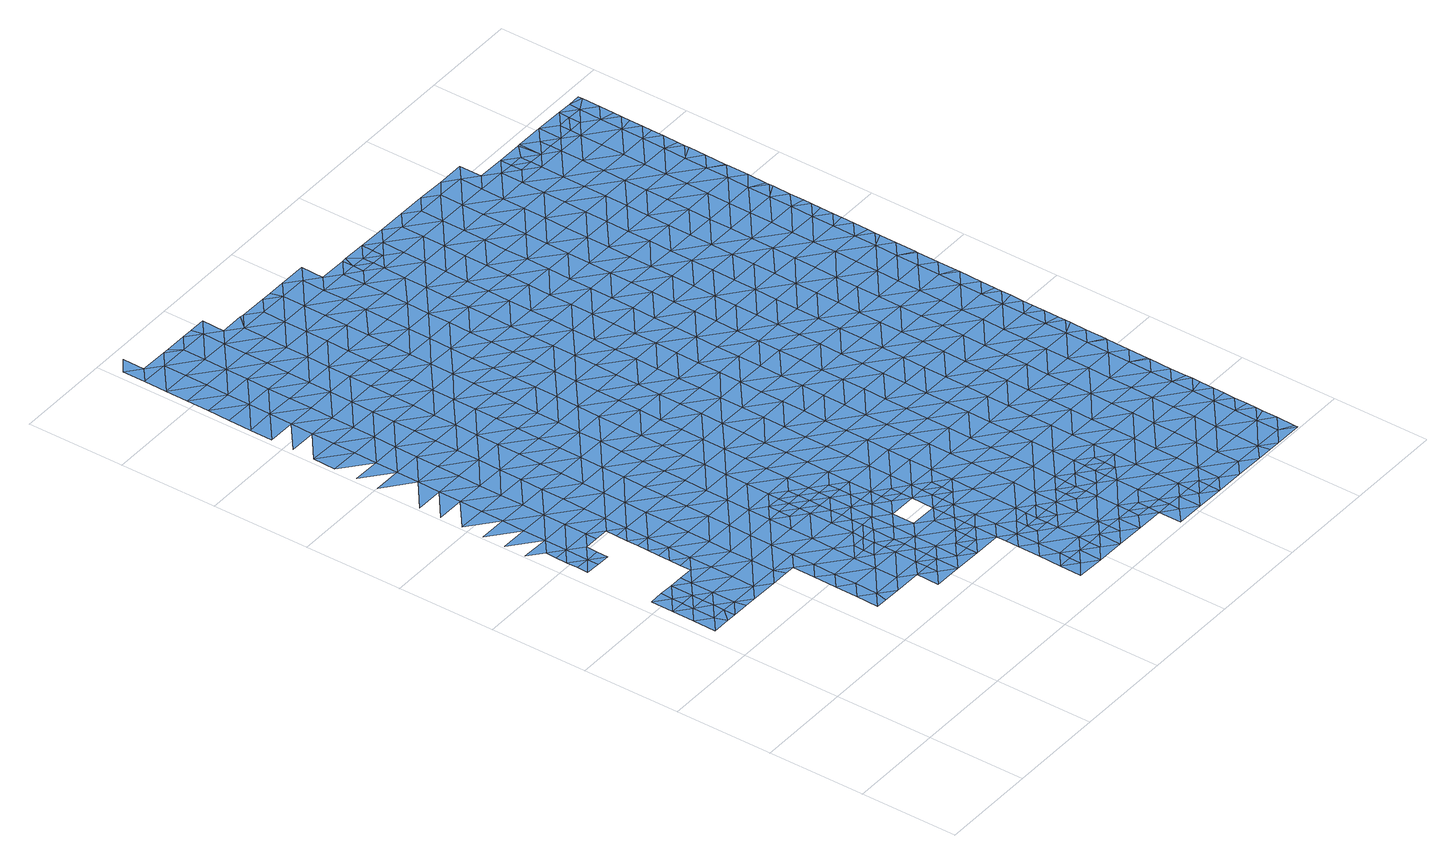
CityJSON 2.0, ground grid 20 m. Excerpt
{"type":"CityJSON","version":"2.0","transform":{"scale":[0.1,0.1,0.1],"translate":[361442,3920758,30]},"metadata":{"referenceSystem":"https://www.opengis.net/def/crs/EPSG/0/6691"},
"CityObjects":{
"waterbody1":{"type":"WaterBody","attributes":{"name":"9","class":"1140","function":"1","WaterBodyRiverFloodingRiskAttribute.description":"5","WaterBodyRiverFloodingRiskAttribute.rankOrg":"1","WaterBodyRiverFloodingRiskAttribute.adminType":"2","WaterBodyRiverFloodingRiskAttribute.scale":"L1"},"geometry":[{"type":"MultiSurface","lod":"1","boundaries":[[[0,1,2]],[[3,4,5]],[[6,5,4]],[[7,5,6]],[[7,6,8]],[[5,2,3]],[[7,9,5]],[[1,10,2]],[[10,3,2]],[[9,2,5]],[[11,2,9]],[[11,0,2]]]}]},
"waterbody2":{"type":"WaterBody","attributes":{"name":"9","class":"1140","function":"1","WaterBodyRiverFloodingRiskAttribute.description":"5","WaterBodyRiverFloodingRiskAttribute.rankOrg":"2","WaterBodyRiverFloodingRiskAttribute.adminType":"2","WaterBodyRiverFloodingRiskAttribute.scale":"L1"},"geometry":[{"type":"MultiSurface","lod":"1","boundaries":[[[1,12,10]],[[13,10,12]],[[14,13,12]],[[1,0,12]],[[7,15,9]],[[16,14,12]],[[7,8,15]],[[15,8,17]],[[16,12,0]],[[15,18,9]],[[18,0,11]],[[11,9,18]],[[17,19,15]],[[20,16,0]],[[21,22,23]],[[20,0,18]],[[24,23,22]],[[25,24,22]],[[15,26,18]],[[26,15,19]],[[27,16,20]],[[28,29,30]],[[31,32,30]],[[29,25,22]],[[28,25,29]],[[33,20,18]],[[21,34,22]],[[26,33,18]],[[20,35,27]],[[31,30,29]],[[36,37,22]],[[22,34,36]],[[29,22,37]],[[19,38,26]],[[39,40,31]],[[33,41,20]],[[20,41,35]],[[42,43,39]],[[29,37,44]],[[45,26,38]],[[46,47,42]],[[48,49,50]],[[48,35,49]],[[31,29,51]],[[35,41,49]],[[52,53,54]],[[37,55,44]],[[51,29,44]],[[33,56,41]],[[49,57,50]],[[57,58,59]],[[60,45,38]],[[33,26,56]],[[61,54,53]],[[47,46,62]],[[59,50,57]],[[39,31,63]],[[56,26,45]],[[64,65,61]],[[55,66,44]],[[63,31,51]],[[42,39,63]],[[41,67,49]],[[57,68,58]],[[68,69,70]],[[56,67,41]],[[71,62,72]],[[61,53,64]],[[70,58,68]],[[53,52,73]],[[74,45,60]],[[65,75,76]],[[46,42,77]],[[78,72,79]],[[80,44,66]],[[65,64,75]],[[81,69,68]],[[82,69,81]],[[42,63,77]],[[66,82,81]],[[83,74,76]],[[57,49,84]],[[74,85,45]],[[86,64,53]],[[87,68,57]],[[51,44,80]],[[88,53,73]],[[62,46,89]],[[49,67,84]],[[84,87,57]],[[90,91,79]],[[76,75,83]],[[80,66,81]],[[46,77,89]],[[88,86,53]],[[63,51,92]],[[72,62,93]],[[94,81,68]],[[92,51,80]],[[56,45,95]],[[96,77,63]],[[87,97,68]],[[98,99,90]],[[74,83,85]],[[62,89,93]],[[75,64,86]],[[95,45,85]],[[98,100,101]],[[102,84,67]],[[86,103,75]],[[79,72,104]],[[105,63,92]],[[67,56,106]],[[107,101,100]],[[108,89,77]],[[88,73,109]],[[72,93,104]],[[83,75,103]],[[110,85,83]],[[100,111,107]],[[94,68,97]],[[56,95,106]],[[103,110,83]],[[63,105,96]],[[112,93,89]],[[80,81,113]],[[80,114,92]],[[79,104,115]],[[90,79,116]],[[109,117,88]],[[118,95,85]],[[102,67,106]],[[119,86,88]],[[113,114,80]],[[114,105,92]],[[81,94,113]],[[116,79,115]],[[77,96,108]],[[120,107,111]],[[87,84,121]],[[122,104,93]],[[117,119,88]],[[98,90,123]],[[97,87,121]],[[103,86,124]],[[125,126,127]],[[128,117,109]],[[129,96,105]],[[84,102,121]],[[97,130,94]],[[85,110,118]],[[123,90,116]],[[124,131,103]],[[132,110,103]],[[89,108,112]],[[133,134,120]],[[133,126,125]],[[104,122,115]],[[114,129,105]],[[131,132,103]],[[100,135,111]],[[100,98,135]],[[127,136,137]],[[124,86,119]],[[138,102,106]],[[139,108,96]],[[94,140,113]],[[95,118,141]],[[135,98,123]],[[106,95,142]],[[97,121,130]],[[93,112,122]],[[126,136,127]],[[115,143,116]],[[111,144,120]],[[128,145,117]],[[146,118,110]],[[137,136,147]],[[95,141,142]],[[148,112,108]],[[149,124,119]],[[140,94,130]],[[146,110,132]],[[150,114,113]],[[139,96,129]],[[143,115,122]],[[151,152,117]],[[117,152,119]],[[151,117,145]],[[120,153,133]],[[143,154,116]],[[147,155,156]],[[138,106,142]],[[111,135,144]],[[157,130,121]],[[158,150,113]],[[159,149,119]],[[123,116,154]],[[160,129,114]],[[148,108,139]],[[121,102,157]],[[161,122,112]],[[113,140,158]],[[148,162,112]],[[133,163,126]],[[141,164,142]],[[132,165,146]],[[166,167,118]],[[154,168,123]],[[119,152,159]],[[123,169,135]],[[157,102,138]],[[120,144,153]],[[147,136,155]],[[150,160,114]],[[170,149,159]],[[118,146,166]],[[141,118,167]],[[171,156,172]],[[173,174,142]],[[122,175,143]],[[141,167,164]],[[135,176,144]],[[165,177,146]],[[133,153,163]],[[140,130,178]],[[142,164,173]],[[156,155,172]],[[138,142,174]],[[171,179,180]],[[161,175,122]],[[140,181,158]],[[169,123,168]],[[182,166,146]],[[130,157,178]],[[112,162,161]],[[178,181,140]],[[183,154,143]],[[139,129,184]],[[177,182,146]],[[165,185,177]],[[186,155,136]],[[144,187,153]],[[188,180,189]],[[126,163,190]],[[136,126,191]],[[171,172,192]],[[148,139,184]],[[158,193,150]],[[183,168,154]],[[194,164,167]],[[129,160,184]],[[176,135,169]],[[148,195,162]],[[196,167,166]],[[181,193,158]],[[197,196,166]],[[126,190,191]],[[198,172,155]],[[171,192,179]],[[166,182,197]],[[153,199,163]],[[138,174,200]],[[189,180,179]],[[188,189,201]],[[202,160,150]],[[203,161,162]],[[204,194,167]],[[205,206,207]],[[183,143,175]],[[187,144,176]],[[157,138,208]],[[199,190,163]],[[209,205,207]],[[186,136,191]],[[186,198,155]],[[148,184,195]],[[200,174,210]],[[183,211,168]],[[172,198,192]],[[208,138,200]],[[212,213,214]],[[167,196,204]],[[204,215,194]],[[206,216,207]],[[217,209,207]],[[218,181,178]],[[169,168,211]],[[219,176,169]],[[199,153,187]],[[178,157,220]],[[161,221,175]],[[212,222,213]],[[150,193,202]],[[162,195,203]],[[210,223,200]],[[214,224,225]],[[226,227,160]],[[228,217,207]],[[157,208,220]],[[189,179,229]],[[226,160,202]],[[230,187,176]],[[214,213,224]],[[191,190,231]],[[232,183,175]],[[233,186,191]],[[222,234,213]],[[235,236,225]],[[184,160,227]],[[179,192,237]],[[184,238,195]],[[161,203,221]],[[221,239,175]],[[228,207,216]],[[169,211,219]],[[237,192,198]],[[215,240,241]],[[218,178,220]],[[190,199,231]],[[193,181,218]],[[193,242,202]],[[225,224,235]],[[240,243,241]],[[216,236,235]],[[218,242,193]],[[230,176,219]],[[244,199,187]],[[223,241,243]],[[233,191,231]],[[213,245,224]],[[186,246,198]],[[235,247,216]],[[248,179,237]],[[208,200,249]],[[230,250,187]],[[200,223,249]],[[229,179,248]],[[233,246,186]],[[203,195,238]],[[208,251,220]],[[252,235,224]],[[232,175,239]],[[232,253,183]],[[202,254,226]],[[228,216,247]],[[184,227,238]],[[203,255,221]],[[213,234,245]],[[223,243,249]],[[211,183,253]],[[240,256,243]],[[257,229,248]],[[199,258,231]],[[245,259,224]],[[251,208,249]],[[260,261,262]],[[263,264,265]],[[266,239,221]],[[267,247,235]],[[261,228,247]],[[260,228,261]],[[254,202,242]],[[245,234,268]],[[265,269,263]],[[251,270,220]],[[271,235,252]],[[203,238,255]],[[187,250,244]],[[269,272,263]],[[273,198,246]],[[219,211,274]],[[252,224,259]],[[267,235,271]],[[256,275,243]],[[231,276,233]],[[227,226,277]],[[237,198,278]],[[279,280,281]],[[279,262,280]],[[282,283,256]],[[230,219,274]],[[282,264,283]],[[266,221,255]],[[218,220,284]],[[257,248,285]],[[239,286,232]],[[268,287,245]],[[262,261,280]],[[226,254,277]],[[211,253,274]],[[288,261,247]],[[227,289,238]],[[264,263,283]],[[199,244,258]],[[266,286,239]],[[272,290,263]],[[198,273,278]],[[249,243,275]],[[284,291,218]],[[292,252,259]],[[283,275,256]],[[288,247,267]],[[293,289,227]],[[248,237,294]],[[295,281,280]],[[220,270,284]],[[293,227,277]],[[250,230,296]],[[242,218,291]],[[246,233,276]],[[294,237,278]],[[231,258,276]],[[245,297,259]],[[230,274,296]],[[251,249,298]],[[285,248,294]],[[254,242,291]],[[299,283,263]],[[300,277,254]],[[301,292,259]],[[251,302,270]],[[253,232,303]],[[304,305,306]],[[249,275,298]],[[244,250,307]],[[308,266,255]],[[273,246,309]],[[310,274,253]],[[267,311,288]],[[290,304,306]],[[245,287,297]],[[280,261,312]],[[255,238,313]],[[305,314,306]],[[232,286,303]],[[295,280,315]],[[273,316,278]],[[250,296,307]],[[263,290,317]],[[246,276,309]],[[318,285,294]],[[309,316,273]],[[283,299,275]],[[261,288,312]],[[313,238,289]],[[270,319,284]],[[320,294,278]],[[300,254,291]],[[321,310,253]],[[322,293,277]],[[297,287,323]],[[251,298,302]],[[258,244,324]],[[321,253,303]],[[300,325,277]],[[326,296,274]],[[311,327,288]],[[290,306,317]],[[280,328,315]],[[266,329,286]],[[314,330,306]],[[331,259,297]],[[299,263,317]],[[244,307,324]],[[301,259,331]],[[332,320,278]],[[280,312,328]],[[319,270,302]],[[329,303,286]],[[255,313,308]],[[284,333,291]],[[323,334,297]],[[318,294,335]],[[327,336,288]],[[335,294,320]],[[298,275,337]],[[338,302,298]],[[258,324,339]],[[340,333,284]],[[276,258,341]],[[278,316,332]],[[289,293,322]],[[288,342,312]],[[343,313,289]],[[344,301,331]],[[345,301,344]],[[340,284,319]],[[329,266,308]],[[346,347,330]],[[346,315,347]],[[275,299,337]],[[277,325,322]],[[337,338,298]],[[307,296,326]],[[327,345,344]],[[341,258,339]],[[303,348,321]],[[315,328,347]],[[274,310,326]],[[336,342,288]],[[329,348,303]],[[344,336,327]],[[306,330,349]],[[350,297,334]],[[309,276,351]],[[302,352,319]],[[317,306,353]],[[324,307,354]],[[351,276,341]],[[350,355,297]],[[300,291,356]],[[330,347,349]],[[289,322,343]],[[354,307,326]],[[328,312,342]],[[313,357,308]],[[348,358,321]],[[344,331,359]],[[320,332,360]],[[306,349,353]],[[331,297,355]],[[325,300,356]],[[316,309,361]],[[352,302,338]],[[342,362,328]],[[363,336,344]],[[291,333,356]],[[299,317,364]],[[310,321,358]],[[299,365,337]],[[366,322,325]],[[350,334,367]],[[368,313,343]],[[339,324,369]],[[356,370,325]],[[332,316,361]],[[371,344,359]],[[369,324,354]],[[347,328,362]],[[309,351,361]],[[364,365,299]],[[358,372,310]],[[310,373,326]],[[359,331,355]],[[374,375,332]],[[347,376,349]],[[317,353,364]],[[370,366,325]],[[361,374,332]],[[344,371,363]],[[360,332,375]],[[337,365,338]],[[377,319,352]],[[362,376,347]],[[372,373,310]],[[322,366,343]],[[313,368,357]],[[340,319,378]],[[329,379,348]],[[367,380,350]],[[381,354,326]],[[329,308,379]],[[382,342,336]],[[339,369,383]],[[333,340,378]],[[341,339,384]],[[385,359,355]],[[338,386,352]],[[319,377,378]],[[376,387,349]],[[349,388,353]],[[389,390,391]],[[365,386,338]],[[373,381,326]],[[308,357,379]],[[384,339,383]],[[351,341,384]],[[348,392,358]],[[366,393,343]],[[394,369,354]],[[336,363,395]],[[396,355,350]],[[397,361,351]],[[342,382,362]],[[398,350,380]],[[399,400,333]],[[353,388,364]],[[401,385,355]],[[368,343,393]],[[352,402,377]],[[399,333,378]],[[356,400,370]],[[380,390,403]],[[386,402,352]],[[381,394,354]],[[394,383,369]],[[392,348,379]],[[398,396,350]],[[356,333,400]],[[358,404,372]],[[405,375,374]],[[390,389,403]],[[363,406,395]],[[382,336,395]],[[407,351,384]],[[392,404,358]],[[408,365,364]],[[362,409,376]],[[349,387,388]],[[361,410,374]],[[398,380,403]],[[357,368,411]],[[412,378,377]],[[413,373,372]],[[402,414,377]],[[389,415,403]],[[400,416,370]],[[406,417,395]],[[368,393,411]],[[357,418,379]],[[419,384,383]],[[351,407,397]],[[404,413,372]],[[420,386,365]],[[409,362,382]],[[401,355,396]],[[410,405,374]],[[376,421,387]],[[408,364,388]],[[366,370,416]],[[422,393,366]],[[408,420,365]],[[423,357,411]],[[424,419,383]],[[425,398,403]],[[424,383,394]],[[361,397,410]],[[413,426,373]],[[427,382,395]],[[373,428,381]],[[412,377,414]],[[425,403,415]],[[399,378,412]],[[429,401,396]],[[430,395,417]],[[376,409,421]],[[418,357,423]],[[421,431,387]],[[387,432,388]],[[420,433,386]],[[426,428,373]],[[407,384,419]],[[434,396,398]],[[366,416,422]],[[393,435,411]],[[392,379,436]],[[432,408,388]],[[402,386,433]],[[381,437,394]],[[438,405,410]],[[439,429,396]],[[440,435,393]],[[382,441,409]],[[435,423,411]],[[442,399,412]],[[436,379,418]],[[404,392,436]],[[443,416,400]],[[425,415,444]],[[440,393,422]],[[402,445,414]],[[430,417,446]],[[400,399,447]],[[397,407,448]],[[404,449,413]],[[427,395,430]],[[450,424,394]],[[434,398,425]],[[448,407,419]],[[451,420,408]],[[387,431,432]],[[447,399,442]],[[448,452,397]],[[397,453,410]],[[454,418,423]],[[402,433,455]],[[437,381,428]],[[414,456,412]],[[444,457,425]],[[438,410,458]],[[413,459,426]],[[446,460,430]],[[441,382,427]],[[421,409,441]],[[461,431,421]],[[462,396,434]],[[404,436,449]],[[463,433,420]],[[439,396,462]],[[445,456,414]],[[456,442,412]],[[451,408,432]],[[443,400,447]],[[422,416,443]],[[402,455,445]],[[441,461,421]],[[450,394,437]],[[419,424,450]],[[464,436,418]],[[465,448,419]],[[443,466,422]],[[423,435,454]],[[413,449,459]],[[397,452,453]],[[467,457,468]],[[458,410,453]],[[469,425,457]],[[470,432,431]],[[471,447,442]],[[468,472,467]],[[463,420,451]],[[473,455,433]],[[474,439,462]],[[475,439,474]],[[476,464,418]],[[463,477,433]],[[478,479,426]],[[480,435,440]],[[479,437,428]],[[460,475,474]],[[476,418,454]],[[434,425,469]],[[481,452,448]],[[427,430,482]],[[440,422,483]],[[465,419,450]],[[430,460,482]],[[484,470,431]],[[470,451,432]],[[426,459,478]],[[428,426,479]],[[472,485,467]],[[465,481,448]],[[469,457,467]],[[483,480,440]],[[427,486,441]],[[487,445,455]],[[453,488,458]],[[431,461,484]],[[471,442,456]],[[449,436,464]],[[489,443,447]],[[422,466,483]],[[435,480,454]],[[460,474,482]],[[462,434,490]],[[490,434,469]],[[491,474,462]],[[453,452,492]],[[493,427,482]],[[473,433,477]],[[479,494,437]],[[437,495,450]],[[496,489,447]],[[489,466,443]],[[497,476,454]],[[496,447,471]],[[459,449,498]],[[494,495,437]],[[499,469,467]],[[498,449,464]],[[500,478,459]],[[486,427,493]],[[461,441,486]],[[480,497,454]],[[501,465,450]],[[502,462,490]],[[463,451,503]],[[504,477,463]],[[487,455,473]],[[492,452,505]],[[499,467,485]],[[456,445,487]],[[453,492,488]],[[503,451,470]],[[452,481,505]],[[486,506,461]],[[495,501,450]],[[501,481,465]],[[491,462,502]],[[507,459,498]],[[482,474,491]],[[489,508,466]],[[466,509,483]],[[478,500,479]],[[484,461,506]],[[497,510,476]],[[511,490,469]],[[476,512,464]],[[471,456,513]],[[504,463,503]],[[508,509,466]],[[506,514,484]],[[510,512,476]],[[504,515,477]],[[477,516,473]],[[483,509,480]],[[517,494,479]],[[456,487,513]],[[513,518,471]],[[471,519,496]],[[459,507,500]],[[493,482,520]],[[521,469,499]],[[514,522,484]],[[522,503,470]],[[464,523,498]],[[505,481,524]],[[520,482,491]],[[501,525,481]],[[492,505,526]],[[470,484,522]],[[499,485,527]],[[480,528,497]],[[529,495,494]],[[530,526,505]],[[511,469,521]],[[502,490,511]],[[530,505,524]],[[496,531,489]],[[532,491,502]],[[533,493,520]],[[516,477,515]],[[479,500,517]],[[524,481,525]],[[487,473,516]],[[519,471,518]],[[503,534,504]],[[486,493,535]],[[523,464,512]],[[522,534,503]],[[507,498,523]],[[489,531,508]],[[528,480,509]],[[536,521,499]],[[537,510,497]],[[538,500,507]],[[535,493,533]],[[506,486,535]],[[539,502,511]],[[523,540,507]],[[541,520,491]],[[494,517,529]],[[536,499,527]],[[513,487,542]],[[529,543,495]],[[495,544,501]],[[545,524,525]],[[531,496,519]],[[546,515,504]],[[542,487,516]],[[535,547,506]],[[548,537,497]],[[549,518,513]],[[537,512,510]],[[508,550,509]],[[543,544,495]],[[532,502,539]],[[500,538,517]],[[497,528,548]],[[514,506,547]],[[551,511,521]],[[501,544,525]],[[525,552,545]],[[553,513,542]],[[547,554,514]],[[504,534,555]],[[550,508,531]],[[527,556,536]],[[541,491,532]],[[507,540,538]],[[533,520,541]],[[517,557,529]],[[558,521,536]],[[554,559,514]],[[560,539,511]],[[559,534,522]],[[546,504,555]],[[561,552,525]],[[549,513,553]],[[519,518,549]],[[562,548,528]],[[522,514,559]],[[563,540,523]],[[564,509,550]],[[516,515,565]],[[551,521,558]],[[566,512,537]],[[556,567,536]],[[557,517,538]],[[528,509,562]],[[523,512,563]],[[568,533,541]],[[565,515,546]],[[542,516,565]],[[525,544,561]],[[531,519,569]],[[534,570,555]],[[571,550,531]],[[535,533,572]],[[569,519,549]],[[559,570,534]],[[509,564,562]],[[573,537,548]],[[560,511,551]],[[512,566,563]],[[574,575,552]],[[532,539,560]],[[572,533,568]],[[547,535,572]],[[576,558,536]],[[561,574,552]],[[577,541,532]],[[540,578,538]],[[529,557,579]],[[574,580,575]],[[581,536,567]],[[553,542,582]],[[543,529,583]],[[543,584,544]],[[585,546,555]],[[582,542,565]],[[572,586,547]],[[587,573,548]],[[588,549,553]],[[571,531,569]],[[589,578,540]],[[590,564,550]],[[581,576,536]],[[582,591,553]],[[583,584,543]],[[548,562,587]],[[529,579,583]],[[554,547,586]],[[592,532,560]],[[540,563,589]],[[585,565,546]],[[593,590,550]],[[586,594,554]],[[566,537,573]],[[554,595,559]],[[555,570,596]],[[593,550,571]],[[557,538,578]],[[597,562,564]],[[551,558,576]],[[598,563,566]],[[599,580,574]],[[577,532,592]],[[568,541,577]],[[600,560,551]],[[595,570,559]],[[561,601,574]],[[585,555,596]],[[578,602,557]],[[567,603,581]],[[588,553,591]],[[569,549,588]],[[561,544,601]],[[590,597,564]],[[597,587,562]],[[604,598,566]],[[598,589,563]],[[579,557,602]],[[604,566,573]],[[572,568,605]],[[606,551,576]],[[595,554,594]],[[544,584,601]],[[605,568,577]],[[582,565,607]],[[602,608,579]],[[579,609,583]],[[571,569,610]],[[601,611,574]],[[570,612,596]],[[613,576,581]],[[607,565,585]],[[572,614,586]],[[615,613,581]],[[610,569,588]],[[616,593,571]],[[615,581,603]],[[617,573,587]],[[600,551,606]],[[592,560,600]],[[574,611,599]],[[583,609,584]],[[618,585,596]],[[619,606,576]],[[572,605,620]],[[621,582,607]],[[622,617,587]],[[617,604,573]],[[570,595,612]],[[623,571,610]],[[624,625,589]],[[626,590,593]],[[625,602,578]],[[622,587,597]],[[591,582,627]],[[628,576,613]],[[577,592,629]],[[614,572,620]],[[579,608,609]],[[594,586,614]],[[629,592,600]],[[589,598,624]],[[578,589,625]],[[619,576,628]],[[627,582,621]],[[588,591,627]],[[616,571,623]],[[616,626,593]],[[585,618,607]],[[626,597,590]],[[614,630,594]],[[594,631,595]],[[596,612,632]],[[633,606,619]],[[604,634,598]],[[635,599,611]],[[605,577,636]],[[600,606,637]],[[631,612,595]],[[601,638,611]],[[618,596,632]],[[602,639,608]],[[584,609,640]],[[606,633,637]],[[610,588,641]],[[601,584,638]],[[577,629,636]],[[637,642,600]],[[607,643,621]],[[641,588,627]],[[644,623,610]],[[645,624,598]],[[618,643,607]],[[646,622,597]],[[634,604,617]],[[638,584,640]],[[620,605,647]],[[631,594,630]],[[629,600,648]],[[602,625,649]],[[650,635,611]],[[638,650,611]],[[600,642,648]],[[612,651,632]],[[605,636,647]],[[652,646,597]],[[620,653,614]],[[654,627,621]],[[655,610,641]],[[656,616,623]],[[652,597,626]],[[639,602,649]],[[643,657,621]],[[609,608,639]],[[658,617,622]],[[629,659,636]],[[645,598,634]],[[609,660,640]],[[629,648,661]],[[657,654,621]],[[639,660,609]],[[654,641,627]],[[644,610,655]],[[662,618,632]],[[629,661,659]],[[620,647,663]],[[646,658,622]],[[612,631,651]],[[664,649,625]],[[665,666,636]],[[667,624,645]],[[636,659,665]],[[653,620,663]],[[630,614,653]],[[668,638,640]],[[625,624,664]],[[647,636,666]],[[656,623,644]],[[626,616,656]],[[650,669,635]],[[653,670,630]],[[634,617,658]],[[630,671,631]],[[672,655,641]],[[632,651,673]],[[664,624,667]],[[674,652,626]],[[675,645,634]],[[676,639,649]],[[671,651,631]],[[662,632,673]],[[643,618,662]],[[663,647,677]],[[640,660,678]],[[679,672,641]],[[647,666,677]],[[643,680,657]],[[679,641,654]],[[681,644,655]],[[682,653,663]],[[683,626,656]],[[684,676,649]],[[685,646,652]],[[686,682,663]],[[687,634,658]],[[668,640,678]],[[668,688,638]],[[645,675,667]],[[686,663,677]],[[689,660,639]],[[671,630,670]],[[649,664,684]],[[688,669,650]],[[672,681,655]],[[650,638,688]],[[651,690,673]],[[681,656,644]],[[674,626,683]],[[657,691,654]],[[675,634,687]],[[643,662,680]],[[692,653,682]],[[667,693,664]],[[670,653,692]],[[694,662,673]],[[685,652,674]],[[658,646,685]],[[654,695,679]],[[651,671,690]],[[696,683,656]],[[657,680,691]],[[689,639,676]],[[691,695,654]],[[678,660,689]],[[697,698,670]],[[699,667,675]],[[697,670,692]],[[664,700,684]],[[671,670,698]],[[701,696,656]],[[687,658,702]],[[673,690,703]],[[701,656,681]],[[693,667,699]],[[704,674,683]],[[700,676,684]],[[698,705,671]],[[702,658,685]],[[695,706,679]],[[668,678,707]],[[679,708,672]],[[709,675,687]],[[710,669,688]],[[707,678,689]],[[694,673,703]],[[680,662,694]],[[690,671,711]],[[696,704,683]],[[704,685,674]],[[672,708,681]],[[671,705,711]],[[711,712,690]],[[713,703,690]],[[714,687,702]],[[664,693,700]],[[712,713,690]],[[715,668,707]],[[700,716,676]],[[676,717,689]],[[688,668,718]],[[691,719,695]],[[720,702,685]],[[679,706,708]],[[709,687,714]],[[699,675,709]],[[680,694,721]],[[691,680,719]],[[716,717,676]],[[713,722,703]],[[708,723,681]],[[688,718,710]],[[681,724,701]],[[668,715,718]],[[694,703,725]],[[680,721,719]],[[703,722,725]],[[701,724,696]],[[720,685,704]],[[707,689,717]],[[695,726,706]],[[727,714,702]],[[694,728,721]],[[729,728,694]],[[699,709,730]],[[693,699,731]],[[729,694,725]],[[718,732,710]],[[733,727,702]],[[681,723,724]],[[731,699,730]],[[696,734,704]],[[695,719,735]],[[733,702,720]],[[728,736,721]],[[706,737,708]],[[738,709,714]],[[739,719,721]],[[724,734,696]],[[700,740,716]],[[741,707,717]],[[736,739,721]],[[718,715,742]],[[700,693,740]],[[743,742,715]],[[715,707,743]],[[695,735,726]],[[727,738,714]],[[738,730,709]],[[740,693,731]],[[704,744,720]],[[745,717,716]],[[746,735,719]],[[734,744,704]],[[707,741,743]],[[718,742,732]],[[746,719,739]],[[706,726,737]],[[723,747,724]],[[723,708,747]],[[748,731,730]],[[744,749,720]],[[720,750,733]],[[717,751,741]],[[752,753,735]],[[752,735,746]],[[716,740,745]],[[726,735,753]],[[708,737,747]],[[724,754,734]],[[755,742,743]],[[756,730,738]],[[733,757,727]],[[743,741,758]],[[717,745,751]],[[737,726,759]],[[748,730,756]],[[726,753,759]],[[760,755,743]],[[720,749,750]],[[760,743,758]],[[724,747,754]],[[761,747,737]],[[727,762,738]],[[763,761,737]],[[758,741,764]],[[740,731,765]],[[763,737,759]],[[741,751,764]],[[765,731,748]],[[745,740,765]],[[733,750,757]],[[738,762,756]],[[734,754,766]],[[744,734,767]],[[768,754,747]],[[769,758,764]],[[747,761,770]],[[771,748,756]],[[734,766,767]],[[751,745,772]],[[727,757,762]],[[747,770,768]],[[749,744,773]],[[774,764,751]],[[762,771,756]],[[745,765,772]],[[775,776,754]],[[754,776,766]],[[777,769,764]],[[775,754,768]],[[778,765,748]],[[744,767,773]],[[750,749,779]],[[750,780,757]],[[776,781,766]],[[782,767,766]],[[774,777,764]],[[751,772,783]],[[784,772,765]],[[749,773,779]],[[774,751,783]],[[778,748,771]],[[766,781,782]],[[757,785,762]],[[786,767,782]],[[773,767,787]],[[750,779,780]],[[762,785,771]],[[787,767,786]],[[784,765,778]],[[787,788,773]],[[789,777,774]],[[783,772,790]],[[779,773,791]],[[791,773,788]],[[757,780,785]],[[771,792,778]],[[790,772,784]],[[793,774,783]],[[785,792,771]],[[794,789,774]],[[779,795,780]],[[796,779,791]],[[797,793,783]],[[797,783,790]],[[779,796,795]],[[792,798,778]],[[793,794,774]],[[778,799,784]],[[800,801,780]],[[780,801,785]],[[800,780,795]],[[784,802,790]],[[801,803,785]],[[785,803,792]],[[778,798,799]],[[790,804,797]],[[805,798,792]],[[806,794,793]],[[807,805,792]],[[807,792,803]],[[802,804,790]],[[804,793,797]],[[784,799,802]],[[808,799,798]],[[793,809,806]],[[810,798,805]],[[808,798,810]],[[804,811,793]],[[799,812,802]],[[813,799,808]],[[793,811,809]],[[812,799,813]],[[812,814,802]],[[802,815,804]],[[815,802,814]],[[816,817,818]],[[818,809,816]],[[804,819,811]],[[820,819,804]],[[809,811,816]],[[820,804,815]],[[819,821,811]],[[822,817,816]],[[821,823,811]],[[816,811,823]],[[816,824,822]],[[824,816,823]],[[824,825,822]]]}]},
"waterbody3":{"type":"WaterBody","attributes":{"name":"9","class":"1140","function":"1","WaterBodyRiverFloodingRiskAttribute.description":"5","WaterBodyRiverFloodingRiskAttribute.rankOrg":"1","WaterBodyRiverFloodingRiskAttribute.adminType":"2","WaterBodyRiverFloodingRiskAttribute.scale":"L1"},"geometry":[{"type":"MultiSurface","lod":"1","boundaries":[[[826,196,197]],[[269,826,827]],[[185,828,827]],[[185,165,829]],[[830,831,828]],[[832,262,833]],[[833,262,279]],[[282,256,240]],[[282,240,834]],[[826,269,265]],[[272,304,290]],[[304,272,835]],[[831,305,835]],[[304,835,305]],[[281,830,833]],[[828,836,830]],[[828,170,836]],[[170,828,185]],[[185,829,170]],[[149,170,829]],[[149,829,124]],[[131,124,829]],[[165,131,829]],[[830,836,833]],[[279,281,833]],[[165,132,131]],[[177,185,827]],[[827,182,177]],[[182,827,826]],[[197,182,826]],[[159,152,836]],[[109,837,838]],[[152,839,836]],[[836,839,832]],[[832,839,209]],[[832,209,217]],[[209,840,205]],[[217,228,832]],[[260,832,228]],[[841,838,837]],[[838,841,145]],[[151,839,152]],[[209,839,840]],[[205,840,206]],[[834,264,282]],[[264,834,826]],[[196,826,834]],[[196,834,204]],[[204,834,215]],[[240,215,834]],[[265,264,826]],[[272,269,835]],[[835,269,831]],[[827,831,269]],[[831,827,828]],[[128,109,838]],[[145,128,838]],[[151,145,839]],[[839,145,840]],[[145,841,840]],[[841,206,840]],[[260,262,832]],[[832,833,836]],[[159,836,170]]]}]},
"waterbody4":{"type":"WaterBody","attributes":{"name":"9","class":"1140","function":"1","WaterBodyRiverFloodingRiskAttribute.description":"5","WaterBodyRiverFloodingRiskAttribute.rankOrg":"1","WaterBodyRiverFloodingRiskAttribute.adminType":"2","WaterBodyRiverFloodingRiskAttribute.scale":"L1"},"geometry":[{"type":"MultiSurface","lod":"1","boundaries":[[[210,241,223]],[[241,842,215]],[[241,210,842]],[[194,215,842]],[[173,194,842]],[[174,173,842]],[[210,174,842]],[[164,194,173]]]}]},
"waterbody5":{"type":"WaterBody","attributes":{"name":"9","class":"1140","function":"1","WaterBodyRiverFloodingRiskAttribute.description":"5","WaterBodyRiverFloodingRiskAttribute.rankOrg":"1","WaterBodyRiverFloodingRiskAttribute.adminType":"2","WaterBodyRiverFloodingRiskAttribute.scale":"L1"},"geometry":[{"type":"MultiSurface","lod":"1","boundaries":[[[843,844,234]],[[222,843,234]],[[222,212,843]],[[268,845,287]],[[323,287,846]],[[287,847,846]],[[846,847,848]],[[849,848,391]],[[334,848,849]],[[367,334,849]],[[843,850,844]],[[268,234,845]],[[212,850,843]],[[334,323,846]],[[848,334,846]],[[390,849,391]],[[845,847,287]],[[380,367,390]],[[390,367,849]],[[845,844,847]],[[234,844,845]]]}]},
"waterbody6":{"type":"WaterBody","attributes":{"name":"9","class":"1140","function":"1","WaterBodyRiverFloodingRiskAttribute.description":"5","WaterBodyRiverFloodingRiskAttribute.rankOrg":"1","WaterBodyRiverFloodingRiskAttribute.adminType":"2","WaterBodyRiverFloodingRiskAttribute.scale":"L1"},"geometry":[{"type":"MultiSurface","lod":"1","boundaries":[[[292,301,851]],[[345,327,851]],[[311,267,271]],[[311,271,851]],[[271,292,851]],[[252,292,271]],[[345,851,301]],[[327,311,851]]]}]},
"waterbody7":{"type":"WaterBody","attributes":{"name":"9","class":"1140","function":"1","WaterBodyRiverFloodingRiskAttribute.description":"5","WaterBodyRiverFloodingRiskAttribute.rankOrg":"1","WaterBodyRiverFloodingRiskAttribute.adminType":"2","WaterBodyRiverFloodingRiskAttribute.scale":"L1"},"geometry":[{"type":"MultiSurface","lod":"1","boundaries":[[[852,315,346]],[[295,315,852]],[[281,295,852]],[[314,305,852]],[[314,346,330]],[[346,314,852]],[[305,281,852]]]}]},
"waterbody8":{"type":"WaterBody","attributes":{"name":"9","class":"1140","function":"1","WaterBodyRiverFloodingRiskAttribute.description":"5","WaterBodyRiverFloodingRiskAttribute.rankOrg":"1","WaterBodyRiverFloodingRiskAttribute.adminType":"2","WaterBodyRiverFloodingRiskAttribute.scale":"L1"},"geometry":[{"type":"MultiSurface","lod":"1","boundaries":[[[853,854,415]],[[389,391,853]],[[391,855,853]],[[457,444,856]],[[457,856,468]],[[415,389,853]],[[854,853,855]],[[472,468,856]],[[472,856,854]],[[415,854,856]],[[444,415,856]]]}]},
"waterbody9":{"type":"WaterBody","attributes":{"name":"9","class":"1140","function":"1","WaterBodyRiverFloodingRiskAttribute.description":"5","WaterBodyRiverFloodingRiskAttribute.rankOrg":"1","WaterBodyRiverFloodingRiskAttribute.adminType":"2","WaterBodyRiverFloodingRiskAttribute.scale":"L1"},"geometry":[{"type":"MultiSurface","lod":"1","boundaries":[[[417,406,857]],[[385,401,857]],[[475,858,439]],[[363,371,857]],[[406,363,857]],[[417,401,858]],[[417,857,401]],[[371,385,857]],[[429,439,858]],[[371,359,385]],[[460,446,475]],[[858,475,446]],[[858,401,429]],[[446,417,858]]]}]},
"waterbody10":{"type":"WaterBody","attributes":{"name":"9","class":"1140","function":"1","WaterBodyRiverFloodingRiskAttribute.description":"5","WaterBodyRiverFloodingRiskAttribute.rankOrg":"1","WaterBodyRiverFloodingRiskAttribute.adminType":"2","WaterBodyRiverFloodingRiskAttribute.scale":"L1"},"geometry":[{"type":"MultiSurface","lod":"1","boundaries":[[[575,580,859]],[[860,859,580]],[[860,530,859]],[[526,530,860]],[[530,524,545]],[[545,552,859]],[[859,530,545]],[[552,575,859]]]}]},
"waterbody11":{"type":"WaterBody","attributes":{"name":"9","class":"1140","function":"1","WaterBodyRiverFloodingRiskAttribute.description":"5","WaterBodyRiverFloodingRiskAttribute.rankOrg":"1","WaterBodyRiverFloodingRiskAttribute.adminType":"2","WaterBodyRiverFloodingRiskAttribute.scale":"L1"},"geometry":[{"type":"MultiSurface","lod":"1","boundaries":[[[861,862,755]],[[862,861,777]],[[769,777,861]],[[789,794,863]],[[864,863,794]],[[760,769,861]],[[865,777,863]],[[864,794,866]],[[861,755,760]],[[760,758,769]],[[865,863,864]],[[866,817,864]],[[862,777,865]],[[789,863,777]],[[806,809,818]],[[806,818,866]],[[818,817,866]],[[806,866,794]]]}]}
},
"vertices":[
[85,575,4],[57,575,4],[57,552,4],[28,530,4],[27,483,4],[56,506,4],[64,483,4],[84,506,4],[84,483,4],[85,529,4],[29,576,4],[85,552,4],
[57,598,4],[29,622,4],[58,622,4],[113,505,4],[86,621,4],[118,482,4],[113,551,4],[141,482,4],[114,598,4],[60,760,4],[60,783,4],[31,761,4],[32,784,4],[32,807,4],[169,504,4],[114,621,4],[32,830,4],[61,830,4],[33,853,4],[62,876,4],[5,877,4],[170,551,4],[88,760,4],[143,620,4],[88,783,4],[89,806,4],[197,481,4],[62,922,4],[6,923,4],[171,597,4],[63,968,4],[6,969,4],[118,829,4],[226,503,4],[64,1014,4],[7,1015,4],[143,643,4],[171,643,4],[143,666,4],[118,875,4],[274,295,4],[280,318,4],[251,295,4],[117,806,4],[227,550,4],[172,689,4],[144,713,4],[144,690,4],[234,480,4],[252,341,4],[64,1061,4],[119,921,4],[281,364,4],[253,387,4],[146,805,4],[227,596,4],[173,735,4],[145,759,4],[145,736,4],[8,1062,4],[65,1107,4],[308,294,4],[254,480,4],[281,410,4],[253,434,4],[120,967,4],[8,1108,4],[66,1153,4],[174,828,4],[174,782,4],[145,782,4],[282,456,4],[228,642,4],[283,503,4],[337,363,4],[229,688,4],[337,317,4],[120,1014,4],[67,1199,4],[10,1200,4],[175,874,4],[121,1060,4],[230,781,4],[284,549,4],[176,966,4],[230,734,4],[67,1245,4],[11,1246,4],[68,1292,4],[11,1293,4],[285,641,4],[338,409,4],[122,1106,4],[176,920,4],[284,595,4],[12,1339,4],[177,1013,4],[365,293,4],[339,455,4],[69,1338,4],[178,1059,4],[231,827,4],[232,873,4],[123,1152,4],[123,1198,4],[393,316,4],[340,502,4],[394,362,4],[69,1384,4],[286,687,4],[179,1105,4],[124,1245,4],[366,386,4],[13,1431,4],[71,1477,4],[14,1477,4],[393,293,4],[232,919,4],[286,734,4],[366,409,4],[367,432,4],[70,1430,4],[13,1385,4],[125,1291,4],[72,1523,4],[15,1524,4],[342,640,4],[233,966,4],[287,780,4],[340,548,4],[341,594,4],[179,1151,4],[125,1337,4],[421,292,4],[396,455,4],[16,1570,4],[234,1012,4],[395,385,4],[289,872,4],[422,315,4],[422,339,4],[126,1383,4],[180,1198,4],[72,1569,4],[16,1616,4],[342,687,4],[288,826,4],[423,362,4],[289,918,4],[235,1104,4],[235,1058,4],[127,1429,4],[369,571,4],[395,431,4],[396,501,4],[397,547,4],[181,1244,4],[181,1290,4],[423,385,4],[17,1662,4],[73,1615,4],[369,594,4],[370,617,4],[236,1150,4],[182,1336,4],[424,454,4],[343,733,4],[74,1708,4],[18,1709,4],[344,779,4],[424,477,4],[237,1197,4],[290,965,4],[424,431,4],[129,1568,4],[183,1382,4],[18,1755,4],[46,1731,4],[128,1476,4],[128,1522,4],[74,1661,4],[345,825,4],[397,570,4],[291,1011,4],[425,523,4],[425,500,4],[130,1614,4],[184,1429,4],[398,639,4],[47,1777,4],[345,871,4],[291,1057,4],[425,547,4],[478,268,4],[477,245,4],[506,268,4],[399,686,4],[478,292,4],[398,616,4],[237,1243,4],[532,106,4],[561,128,4],[533,152,4],[426,570,4],[534,244,4],[507,291,4],[401,778,4],[238,1289,4],[400,732,4],[292,1103,4],[560,105,4],[426,616,4],[562,175,4],[534,198,4],[346,918,4],[347,964,4],[535,291,4],[103,1730,4],[239,1335,4],[184,1475,4],[294,1196,4],[185,1521,4],[589,105,4],[562,221,4],[534,224,4],[130,1661,4],[347,1010,4],[293,1150,4],[454,569,4],[426,593,4],[401,824,4],[454,592,4],[240,1428,4],[618,128,4],[186,1567,4],[563,267,4],[131,1707,4],[455,639,4],[240,1382,4],[456,685,4],[590,197,4],[294,1242,4],[402,871,4],[348,1056,4],[482,569,4],[116,1730,4],[241,1474,4],[618,174,4],[535,314,4],[564,313,4],[536,337,4],[510,499,4],[482,523,4],[481,499,4],[349,1102,4],[591,244,4],[617,104,4],[481,476,4],[457,731,4],[591,220,4],[509,476,4],[186,1613,4],[295,1288,4],[511,591,4],[242,1520,4],[403,917,4],[187,1660,4],[536,360,4],[564,360,4],[536,383,4],[482,546,4],[510,545,4],[457,777,4],[160,1729,4],[350,1149,4],[646,104,4],[620,266,4],[404,1009,4],[538,475,4],[458,823,4],[619,197,4],[403,963,4],[188,1706,4],[565,383,4],[296,1334,4],[674,127,4],[512,638,4],[567,544,4],[459,870,4],[647,196,4],[513,684,4],[350,1195,4],[537,452,4],[537,429,4],[566,452,4],[296,1381,4],[406,1102,4],[242,1566,4],[352,1287,4],[619,243,4],[620,312,4],[405,1055,4],[565,429,4],[593,382,4],[243,1613,4],[567,498,4],[183,1729,4],[513,730,4],[216,1682,4],[351,1241,4],[460,962,4],[674,104,4],[297,1427,4],[459,916,4],[352,1334,4],[648,243,4],[621,359,4],[406,1148,4],[594,428,4],[675,173,4],[244,1659,4],[515,823,4],[702,103,4],[217,1729,4],[676,265,4],[568,591,4],[569,637,4],[298,1473,4],[514,776,4],[299,1519,4],[677,312,4],[461,1008,4],[676,219,4],[647,220,4],[593,405,4],[622,405,4],[407,1194,4],[623,451,4],[731,126,4],[299,1565,4],[569,683,4],[623,497,4],[353,1380,4],[732,172,4],[516,869,4],[462,1101,4],[408,1240,4],[704,196,4],[265,1682,4],[300,1612,4],[678,358,4],[704,242,4],[624,544,4],[625,590,4],[517,961,4],[731,103,4],[462,1054,4],[354,1426,4],[516,915,4],[704,219,4],[408,1286,4],[409,1333,4],[301,1658,4],[273,1681,4],[679,404,4],[570,729,4],[571,775,4],[463,1147,4],[759,102,4],[410,1379,4],[734,311,4],[355,1472,4],[355,1518,4],[732,195,4],[625,636,4],[679,450,4],[680,496,4],[787,56,4],[759,79,4],[758,56,4],[464,1193,4],[518,1007,4],[411,1425,4],[733,264,4],[789,171,4],[357,1611,4],[788,125,4],[572,822,4],[572,868,4],[761,195,4],[626,682,4],[787,79,4],[464,1239,4],[329,1681,4],[733,241,4],[356,1565,4],[681,543,4],[735,357,4],[357,1657,4],[518,1054,4],[628,775,4],[465,1286,4],[627,728,4],[815,55,4],[573,914,4],[761,241,4],[520,1146,4],[412,1518,4],[681,589,4],[735,403,4],[574,960,4],[519,1100,4],[411,1471,4],[844,78,4],[466,1332,4],[791,310,4],[467,1378,4],[789,194,4],[790,264,4],[736,449,4],[737,496,4],[682,635,4],[845,124,4],[575,1053,4],[520,1192,4],[467,1424,4],[350,1680,4],[817,194,4],[574,1007,4],[791,356,4],[628,821,4],[630,913,4],[843,55,4],[684,727,4],[790,240,4],[629,867,4],[413,1564,4],[521,1238,4],[468,1470,4],[737,542,4],[413,1610,4],[414,1656,4],[576,1099,4],[683,681,4],[684,774,4],[872,54,4],[386,1680,4],[522,1285,4],[818,240,4],[792,402,4],[845,170,4],[738,588,4],[577,1191,4],[469,1517,4],[630,959,4],[900,31,4],[871,31,4],[901,77,4],[794,495,4],[685,820,4],[871,8,4],[740,680,4],[846,216,4],[818,217,4],[577,1145,4],[739,634,4],[523,1331,4],[523,1377,4],[632,1052,4],[469,1563,4],[847,263,4],[631,1006,4],[793,448,4],[928,7,4],[848,355,4],[740,727,4],[443,1679,4],[686,912,4],[901,123,4],[903,216,4],[442,1633,4],[847,309,4],[524,1423,4],[525,1470,4],[686,866,4],[633,1098,4],[578,1238,4],[957,30,4],[579,1330,4],[525,1516,4],[902,169,4],[794,541,4],[795,587,4],[470,1609,4],[849,401,4],[579,1284,4],[687,959,4],[688,1005,4],[633,1144,4],[958,122,4],[634,1191,4],[741,773,4],[850,448,4],[796,633,4],[796,680,4],[580,1376,4],[742,819,4],[742,865,4],[903,262,4],[957,76,4],[850,494,4],[635,1237,4],[498,1586,4],[526,1562,4],[499,1632,4],[985,6,4],[689,1051,4],[581,1422,4],[499,1609,4],[743,911,4],[959,215,4],[904,308,4],[851,540,4],[905,354,4],[1013,29,4],[690,1143,4],[636,1329,4],[959,169,4],[635,1283,4],[960,261,4],[797,726,4],[582,1469,4],[582,1515,4],[527,1585,4],[852,632,4],[906,400,4],[689,1097,4],[799,818,4],[744,958,4],[1015,121,4],[555,1585,4],[798,772,4],[906,447,4],[852,586,4],[1018,6,4],[637,1375,4],[1014,75,4],[907,493,4],[1016,168,4],[583,1561,4],[745,1050,4],[691,1236,4],[745,1004,4],[853,679,4],[691,1190,4],[1041,5,4],[961,307,4],[799,864,4],[908,539,4],[800,911,4],[962,353,4],[747,1143,4],[584,1607,4],[555,1608,4],[1071,74,4],[1017,260,4],[693,1328,4],[638,1422,4],[556,1631,4],[1070,28,4],[854,725,4],[638,1468,4],[639,1514,4],[909,632,4],[962,400,4],[746,1096,4],[855,817,4],[692,1282,4],[801,1003,4],[855,771,4],[1016,214,4],[801,957,4],[963,446,4],[964,492,4],[908,585,4],[802,1049,4],[748,1235,4],[612,1630,4],[1072,167,4],[640,1560,4],[694,1375,4],[1098,5,4],[747,1189,4],[1018,306,4],[1072,121,4],[910,678,4],[694,1421,4],[695,1467,4],[856,864,4],[640,1606,4],[964,538,4],[1099,51,4],[1019,399,4],[1098,12,4],[857,956,4],[804,1142,4],[966,631,4],[1100,97,4],[1018,353,4],[911,724,4],[803,1095,4],[857,910,4],[749,1281,4],[750,1327,4],[858,1002,4],[911,770,4],[1099,81,4],[1073,213,4],[1020,445,4],[1020,491,4],[965,584,4],[1100,115,4],[804,1188,4],[669,1629,4],[1074,259,4],[1100,143,4],[696,1559,4],[751,1420,4],[696,1513,4],[912,816,4],[1101,166,4],[967,677,4],[913,909,4],[805,1234,4],[860,1095,4],[1074,305,4],[1101,189,4],[750,1374,4],[697,1606,4],[1021,537,4],[859,1048,4],[1076,398,4],[968,769,4],[913,863,4],[914,955,4],[967,723,4],[860,1141,4],[1102,236,4],[752,1466,4],[1101,218,4],[1023,630,4],[1075,352,4],[806,1327,4],[1102,250,4],[1102,282,4],[806,1280,4],[753,1558,4],[726,1628,4],[1077,444,4],[1077,490,4],[969,862,4],[1022,584,4],[916,1047,4],[862,1233,4],[808,1419,4],[1103,328,4],[752,1512,4],[969,816,4],[1023,676,4],[970,908,4],[1104,374,4],[915,1001,4],[807,1373,4],[916,1094,4],[1103,333,4],[861,1187,4],[754,1605,4],[808,1465,4],[1078,536,4],[1024,722,4],[1105,421,4],[863,1326,4],[1079,629,4],[1025,768,4],[972,1000,4],[1105,425,4],[1105,467,4],[862,1279,4],[864,1372,4],[971,954,4],[917,1140,4],[1079,583,4],[972,1047,4],[1106,501,4],[1025,815,4],[809,1511,4],[1026,861,4],[918,1232,4],[783,1627,4],[1106,513,4],[1106,528,4],[1107,559,4],[918,1186,4],[810,1558,4],[865,1418,4],[865,1464,4],[811,1604,4],[1081,721,4],[973,1093,4],[1080,675,4],[1107,584,4],[1027,907,4],[1028,953,4],[1107,605,4],[1082,814,4],[974,1185,4],[1108,652,4],[1108,632,4],[919,1279,4],[920,1325,4],[839,1626,4],[974,1139,4],[1028,1000,4],[1082,768,4],[1108,667,4],[1083,860,4],[975,1231,4],[1109,698,4],[921,1371,4],[866,1511,4],[839,1580,4],[867,1557,4],[1029,1046,4],[921,1417,4],[1110,744,4],[1084,906,4],[977,1324,4],[1030,1092,4],[1030,1138,4],[922,1463,4],[1110,751,4],[1110,790,4],[1084,952,4],[895,1579,4],[976,1278,4],[1031,1184,4],[895,1533,4],[1111,836,4],[895,1556,4],[1112,883,4],[1032,1231,4],[1111,839,4],[923,1510,4],[977,1370,4],[1085,999,4],[1086,1045,4],[1112,929,4],[923,1533,4],[1112,917,4],[1033,1277,4],[978,1416,4],[1087,1091,4],[979,1509,4],[1113,944,4],[1113,975,4],[951,1532,4],[1033,1323,4],[1087,1137,4],[1088,1184,4],[1114,1001,4],[1114,1021,4],[979,1463,4],[1034,1369,4],[1089,1230,4],[1114,1047,4],[1115,1068,4],[1115,1084,4],[980,1532,4],[1035,1415,4],[1115,1114,4],[1089,1276,4],[1036,1508,4],[1008,1531,4],[1116,1160,4],[1116,1151,4],[1035,1462,4],[1090,1322,4],[1091,1368,4],[1116,1167,4],[1117,1206,4],[1092,1415,4],[1117,1252,4],[1092,1461,4],[1118,1299,4],[1037,1531,4],[1117,1255,4],[1119,1345,4],[1065,1531,4],[1119,1335,4],[1093,1507,4],[1120,1391,4],[1119,1359,4],[1120,1416,4],[1120,1437,4],[1094,1553,4],[1066,1577,4],[1065,1554,4],[1121,1483,4],[1121,1464,4],[1121,1499,4],[1096,1576,4],[1122,1530,4],[1122,1568,4],[1122,1576,4],
[453,500,4],[452,454,4],[452,407,4],[395,408,4],[480,384,4],[480,430,4],[507,314,4],[508,360,4],[454,546,4],[509,453,4],[451,361,4],[364,247,4],[393,270,4],[450,315,4],[449,269,4],[421,246,4],
[398,593,4],
[560,82,4],[588,59,4],[617,81,4],[674,80,4],[645,58,4],[702,57,4],[730,80,4],[531,60,4],
[619,220,4],
[565,406,4],
[786,33,4],[814,9,4],[758,10,4],[843,32,4],
[732,218,4],[789,217,4],
[527,1608,4],[509,1632,4],
[923,1556,4],[947,1579,4],[980,1555,4],[1009,1578,4],[952,1579,4],[1037,1554,4]
]}
